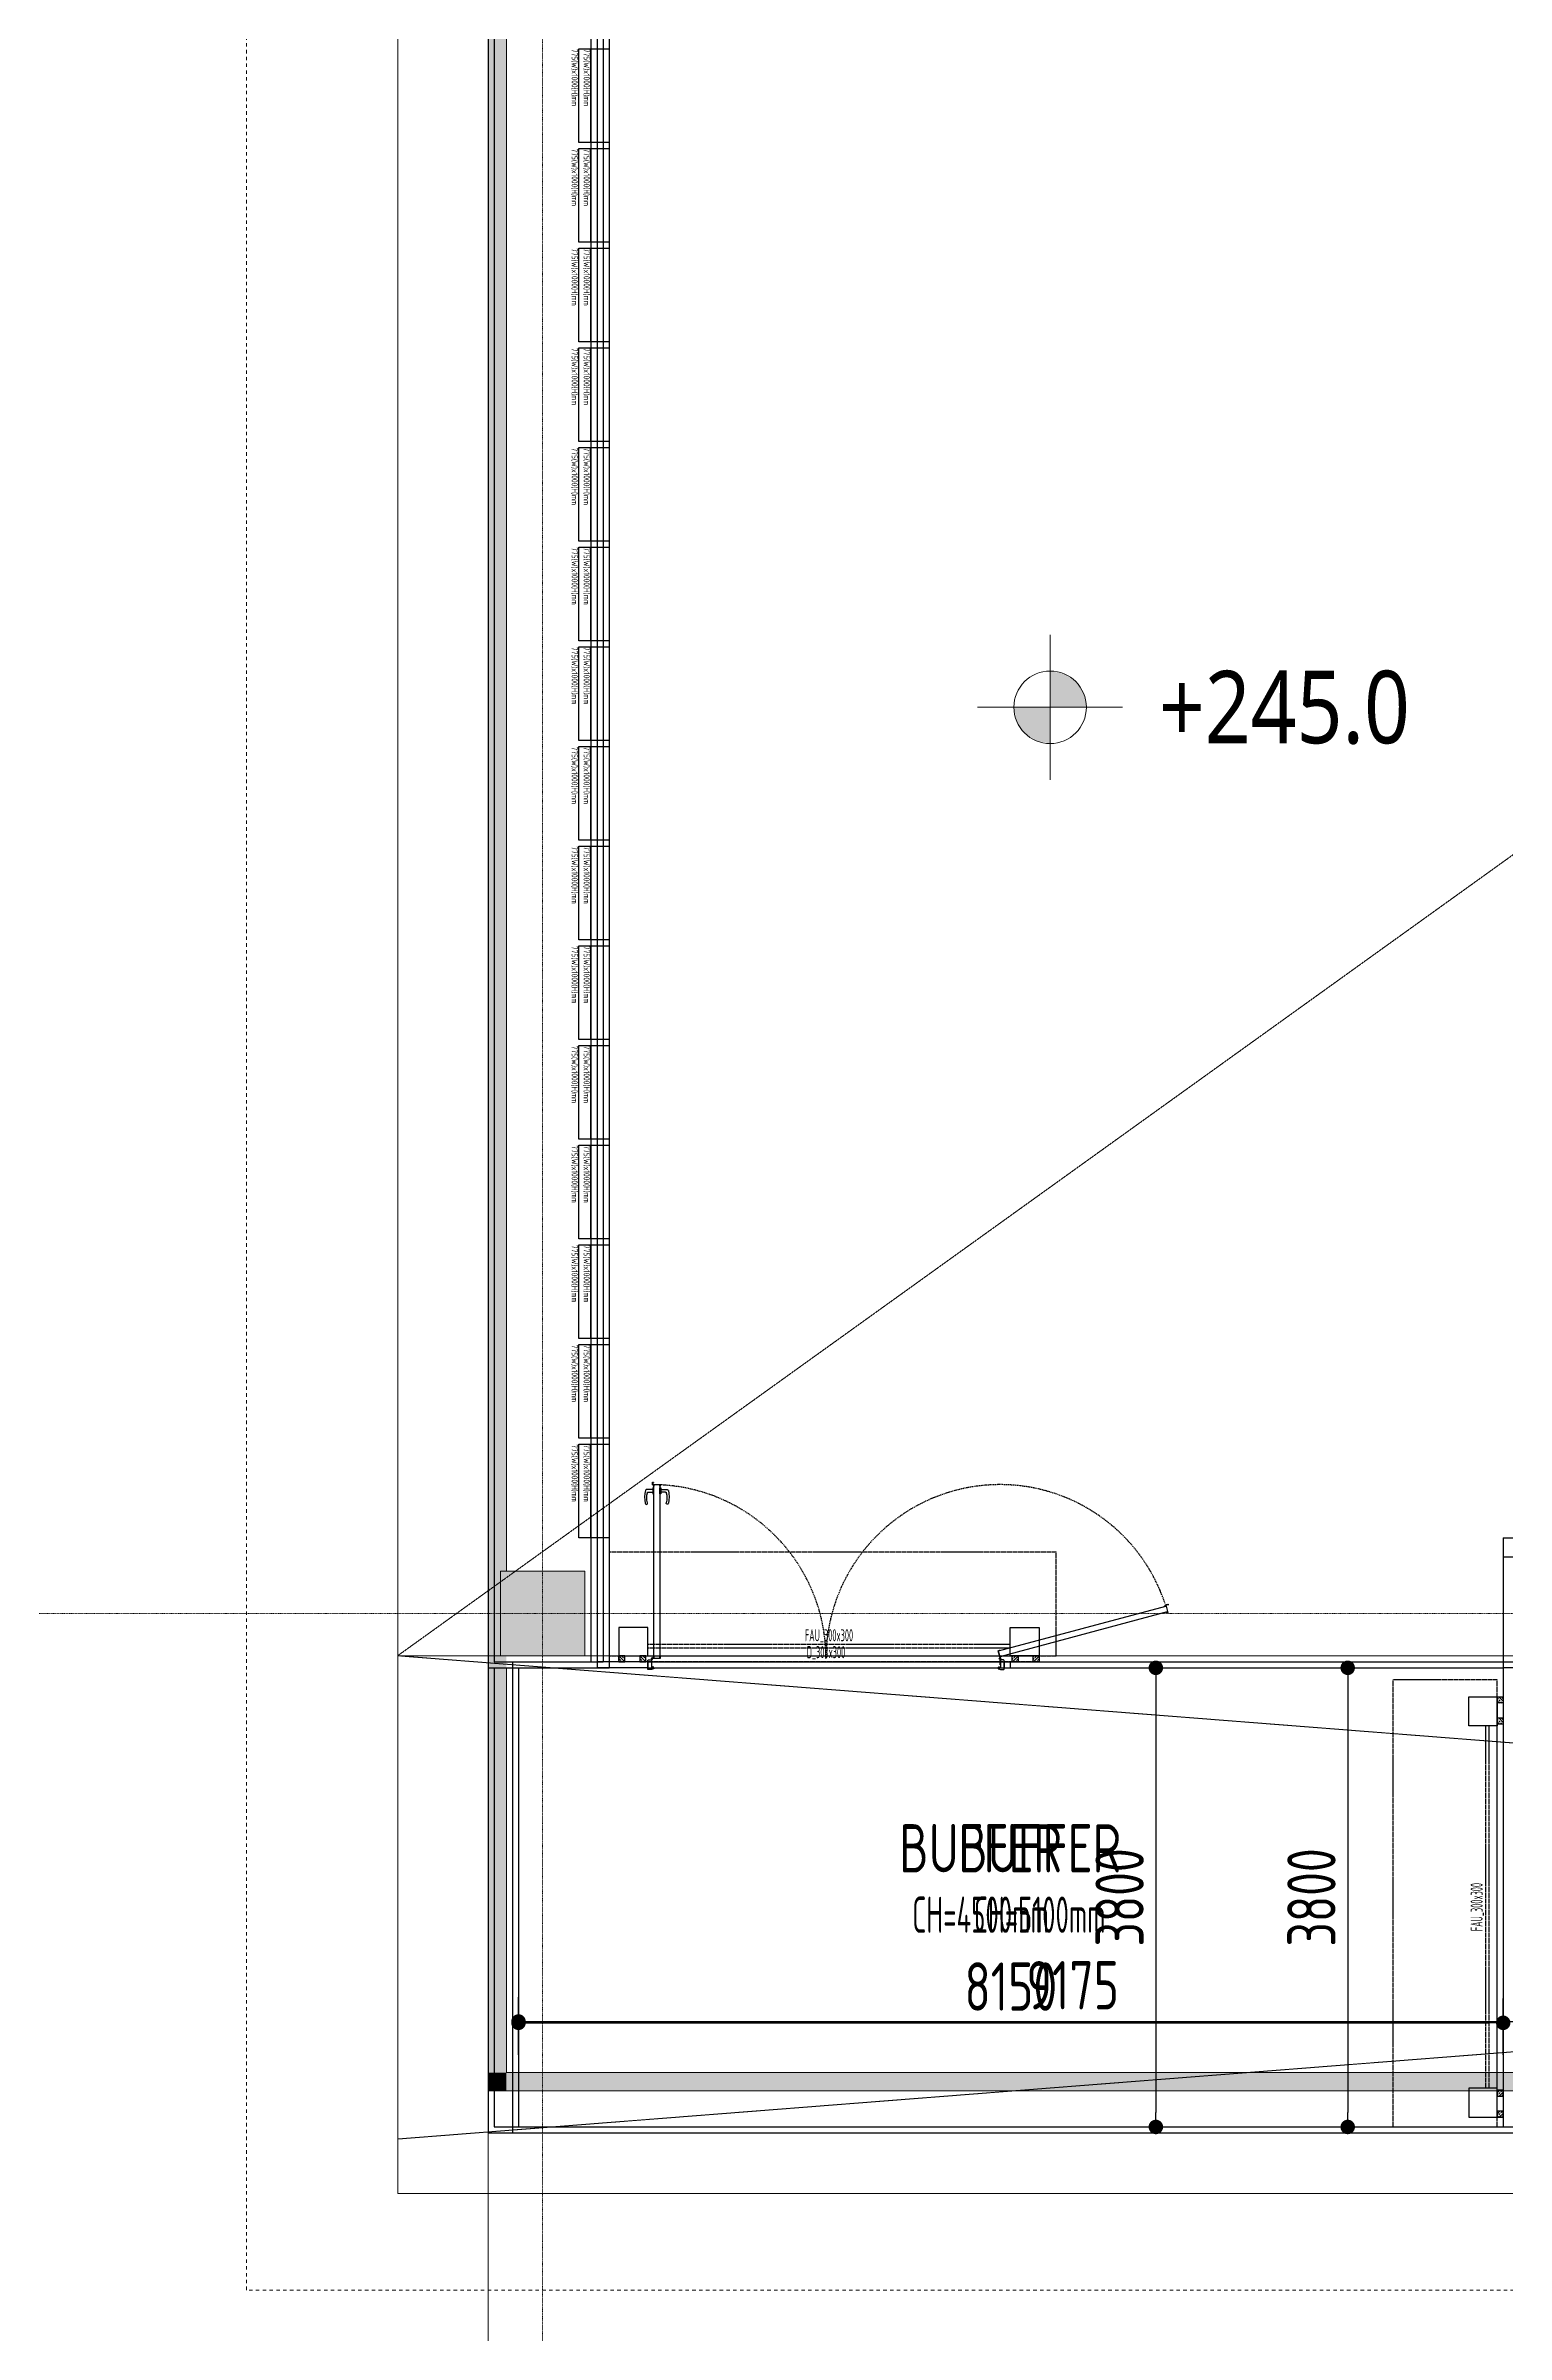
# Model space of a CAD drawing. Extents: x -76427 to 292734, y -42117 to 131250.
# Drawn here: x 189087 to 201175, y 54034 to 72975 of the extents above; entities that cross this region are included whole.
import ezdxf
from ezdxf.enums import TextEntityAlignment as Align

# ---------------------------------------------------------------- set-up
doc = ezdxf.new("R2010")
doc.units = 0
doc.header["$LTSCALE"] = 10
for name, pattern in [('H12PL1$0$HIDDEN', [0.4, 0.3, -0.1]), ('H12PL1$0$JJP_三點線', [0.9, 0.3, -0.15, 0, -0.15, 0, -0.15, 0, -0.15]), ('XFDP10$0$HIDDEN', [0.3, 0.2, -0.1]), ('XFDP10$0$HIDDEN2', [0.1875, 0.125, -0.0625]), ('XFM7P10ICA$0$H12PL1$0$HIDDEN', [0.4, 0.3, -0.1]), ('XFM7P10ICA$0$H12PL1$0$JJP_三點線', [0.9, 0.3, -0.15, 0, -0.15, 0, -0.15, 0, -0.15]), ('XFM7P10ICA$0$H12PL1$0$TAI_虛線', [5.644, 2.822, -2.822]), ('XFM7P10ICA$0$XFDP15$0$HIDDEN2', [0.1875, 0.125, -0.0625])]:
    doc.linetypes.add(name, pattern=pattern)
for name, color, linetype in [('H12PL1$0$A-OBJE-2D', 252, 'Continuous'), ('H12PL1$0$S-COL', 252, 'Continuous'), ('H12PL1$0$S-GRID', 252, 'Continuous'), ('XFDP10$0$A-CR-TT2', 1, 'Continuous'), ('XFDP10$0$A-CR-TXT', 2, 'Continuous'), ('XFDP10$0$A-Door (50K)', 2, 'Continuous'), ('XFDP10$0$A-S-C1-800x1000-v (50K)', 212, 'Continuous'), ('XFDP10$0$A-W-P1S (50K)', 2, 'Continuous'), ('XFDP10$0$A-W-P2D (50K)', 2, 'Continuous'), ('XFDP10$0$A-W-P4S (50K)', 2, 'Continuous'), ('XFM7P10ICA$0$H12PL1$0$A-STRS', 252, 'Continuous'), ('XFM7P10ICA$0$H12PL1$0$A-TEXT-修改說明', 252, 'Continuous'), ('XFM7P10ICA$0$H12PL1$0$A-WALL-IN', 252, 'Continuous'), ('XFM7P10ICA$0$H12PL1$0$Hattch', 252, 'Continuous'), ('XFM7P10ICA$0$H12PL1$0$S-COL', 252, 'Continuous'), ('XFM7P10ICA$0$H12PL1$0$S-GRID', 252, 'Continuous'), ('XFM7P10ICA$0$H12PL1$0$S-SLAB-SHOW', 252, 'Continuous'), ('XFM7P10ICA$0$XFDP15$0$A-CR-TT2', 1, 'Continuous'), ('XFM7P10ICA$0$XFDP15$0$A-CR-TXT', 2, 'Continuous'), ('XFM7P10ICA$0$XFDP15$0$A-Door (50K)', 2, 'Continuous'), ('XFM7P10ICA$0$XFDP15$0$A-Door-Col', 9, 'Continuous'), ('XFM7P10ICA$0$XFDP15$0$A-S-C1-800x1000-v (50K)', 212, 'Continuous'), ('XFM7P10ICA$0$XFDP15$0$A-W-P1S (50K)', 2, 'Continuous'), ('XFM7P10ICA$0$XFDP15$0$A-W-P2D (50K)', 2, 'Continuous'), ('XFM7P10ICA$0$XFDP15$0$A-W-P4S (50K)', 2, 'Continuous')]:
    doc.layers.add(name, color=color, linetype=linetype)
doc.styles.add('XFDP10$0$AA-TXT', font='isocp.shx', dxfattribs={"width": 0.8, "bigfont": 'china.shx'})
doc.styles.add('XFDP10$0$dim-txt', font='isocp.shx', dxfattribs={"width": 0.8, "bigfont": 'china.shx'})
doc.styles.add('XFM7P10ICA$0$H12PL1$0$Standard', font='isocp.shx', dxfattribs={"bigfont": 'chineset.shx'})
doc.styles.add('XFM7P10ICA$0$XFDP15$0$AA-TXT', font='isocp.shx', dxfattribs={"width": 0.8, "bigfont": 'china.shx'})
doc.styles.add('XFM7P10ICA$0$XFDP15$0$dim-txt', font='isocp.shx', dxfattribs={"width": 0.8, "bigfont": 'china.shx'})
doc.dimstyles.new('XFDP10$0$500-dim', dxfattribs={"dimscale": 20000, "dimtxt": 0.2, "dimasz": 0.06, "dimexe": 0.1, "dimexo": 0.1, "dimgap": 0.05, "dimtad": 1, "dimdec": 0, "dimtxsty": 'XFDP10$0$dim-txt', "dimblk": 'XFDP10$0$_Dot', "dimcen": 2, "dimclrd": 256, "dimclre": 256, "dimclrt": 3, "dimadec": 0, "dimazin": 0, "dimtfac": 1, "dimtdec": 0, "dimtix": 1, "dimtmove": 2, "dimatfit": 3, "dimfxl": 1, "dimtvp": 1, "dimarcsym": 0})
doc.dimstyles.new('XFM7P10ICA$0$XFDP15$0$500-dim', dxfattribs={"dimscale": 20000, "dimtxt": 0.2, "dimasz": 0.06, "dimexe": 0.1, "dimexo": 0.1, "dimgap": 0.05, "dimtad": 1, "dimdec": 0, "dimtxsty": 'XFM7P10ICA$0$XFDP15$0$dim-txt', "dimblk": 'XFM7P10ICA$0$XFDP15$0$_Dot', "dimcen": 2, "dimclrd": 256, "dimclre": 256, "dimclrt": 3, "dimadec": 0, "dimazin": 0, "dimtfac": 1, "dimtdec": 0, "dimtix": 1, "dimtmove": 2, "dimatfit": 3, "dimfxl": 1, "dimtvp": 1, "dimarcsym": 0})

# ---------------------------------------------------------------- blocks, each defined once
blk = doc.blocks.new('XFM7P10ICA$0$XFDP15$0$High-speed Turbo_300x000')
at = {"layer": 'XFM7P10ICA$0$XFDP15$0$A-Door-Col'}
h = blk.add_hatch(dxfattribs=at)
h.set_pattern_fill('ANSI33', color=256, scale=0.5, style=0)
h.set_pattern_definition([(45, (-7.8503, 41.1287), (-2.24506, 2.24506), []), (45, (-5.6053, 41.1287), (-2.24506, 2.24506), [1.5875, -0.79375])])
h.paths.add_polyline_path([(-24, 5), (-19, 5), (-19, 0), (-24, 0)])
h = blk.add_hatch(dxfattribs=at)
h.set_pattern_fill('ANSI33', color=256, scale=0.5, style=0)
h.set_pattern_definition([(45, (9.6497, 41.1277), (-2.24506, 2.24506), []), (45, (11.8947, 41.1277), (-2.24506, 2.24506), [1.5875, -0.79375])])
h.paths.add_polyline_path([(-6.5, 5), (-1.5, 5), (-1.5, 0), (-6.5, 0)])
h = blk.add_hatch(dxfattribs=at)
h.set_pattern_fill('ANSI33', color=256, scale=0.5, style=0)
h.set_pattern_definition([(135, (290.3503, 41.1277), (2.24506, 2.24506), []), (135, (288.1053, 41.1277), (2.24506, 2.24506), [1.5875, -0.79375])])
h.paths.add_polyline_path([(306.5, 5), (301.5, 5), (301.5, 0), (306.5, 0)])
h = blk.add_hatch(dxfattribs=at)
h.set_pattern_fill('ANSI33', color=256, scale=0.5, style=0)
h.set_pattern_definition([(135, (307.8503, 41.1287), (2.24506, 2.24506), []), (135, (305.6053, 41.1287), (2.24506, 2.24506), [1.5875, -0.79375])])
h.paths.add_polyline_path([(324, 5), (319, 5), (319, 0), (324, 0)])
at = {"color": 1, "linetype": 'XFM7P10ICA$0$XFDP15$0$HIDDEN2', "ltscale": 0.5}
for p, q in [((-38, 0), (-38, -86)), ((332, 0), (-38, 0)), ((332, -86), (332, 0)), ((332, -86), (-38, -86))]:
    blk.add_line(p, q, dxfattribs=at)
at = {"linetype": 'XFM7P10ICA$0$XFDP15$0$HIDDEN2', "ltscale": 0.5}
for p, q in [((300, -6.5), (0, -6.5)), ((300, -9.5), (0, -9.5))]:
    blk.add_line(p, q, dxfattribs=at)
at = {"linetype": 'Continuous'}
for points in [[(0, 0), (0, -23.5), (-24, -23.5), (-24, 0)], [(300, 0), (300, -23.5), (324, -23.5), (324, 0)]]:
    blk.add_lwpolyline(points, close=True, dxfattribs=at)
at = {"layer": 'XFM7P10ICA$0$XFDP15$0$A-Door-Col', "linetype": 'XFM7P10ICA$0$XFDP15$0$HIDDEN2', "ltscale": 0.5}
blk.add_lwpolyline([(-24, 5), (324, 5), (324, 0), (-24, 0)], close=True, dxfattribs=at)
at = {"layer": 'XFM7P10ICA$0$XFDP15$0$A-Door-Col'}
for points in [[(-24, 5), (-19, 5), (-19, 0), (-24, 0)], [(-6.5, 5), (-1.5, 5), (-1.5, 0), (-6.5, 0)], [(306.5, 5), (301.5, 5), (301.5, 0), (306.5, 0)], [(324, 5), (319, 5), (319, 0), (324, 0)]]:
    blk.add_lwpolyline(points, close=True, dxfattribs=at)
at = {"color": 9, "style": 'XFM7P10ICA$0$XFDP15$0$AA-TXT', "width": 0.45}
blk.add_attdef('300X000', text='', height=10, dxfattribs=at).set_placement((150, -16.5), align=Align.MIDDLE)
blk = doc.blocks.new('*U360')
blk.add_lwpolyline([(0, 0), (0, 0.2583), (0.05, 0.2583), (0.05, 0)], close=True)
at = {"color": 1, "style": 'XFM7P10ICA$0$XFDP15$0$AA-TXT', "width": 0.8}
blk.add_attdef('高度', text='', height=0.1, rotation=90, dxfattribs=at).set_placement((0.1157, 0.07), align=Align.MIDDLE_LEFT)
blk = doc.blocks.new('XFM7P10ICA$0$XFDP15$0$_Dot')
at = {"color": 0, "linetype": 'ByBlock', "lineweight": -2}
blk.add_line((-0.5, 0), (-1, 0), dxfattribs=at)
at = {"color": 0, "linetype": 'ByBlock', "const_width": 0.5}
blk.add_lwpolyline([(-0.25, 0, 1), (0.25, 0, 1)], format="xyb", close=True, dxfattribs=at)
blk = doc.blocks.new('*D368')
at = {"lineweight": -2, "transparency": 16777216}
for p, q in [((199530, 59550), (200063, 59550)), ((199863, 59430), (199863, 55870)), ((199530, 55750), (200063, 55750))]:
    blk.add_line(p, q, dxfattribs=at)
at = {"layer": 'DEFPOINTS', "color": 0, "transparency": 16777216}
for p in [(199330, 59550, 0), (199330, 55750, 0), (199863, 55750)]:
    blk.add_point(p, dxfattribs=at)
at = {"lineweight": -2, "transparency": 16777216, "xscale": 120, "yscale": 120, "zscale": 120}
for p, rotation in [((199863, 59550), 90), ((199863, 55750), 270)]:
    blk.add_blockref('XFM7P10ICA$0$XFDP15$0$_Dot', p, dxfattribs=dict(at, rotation=rotation))
at = {"color": 3, "transparency": 16777216, "insert": (199563, 57650), "char_height": 400, "attachment_point": 5, "rotation": 90, "style": 'XFM7P10ICA$0$XFDP15$0$dim-txt'}
blk.add_mtext('3800', dxfattribs=at)
blk = doc.blocks.new('*D369')
at = {"lineweight": -2, "transparency": 16777216}
for p, q in [((193000, 56346), (193000, 56812)), ((201150, 56346), (201150, 56812)), ((193120, 56612), (201030, 56612))]:
    blk.add_line(p, q, dxfattribs=at)
at = {"layer": 'DEFPOINTS', "color": 0, "transparency": 16777216}
for p in [(201150, 56612), (193000, 56146, 0), (201150, 56146, 0)]:
    blk.add_point(p, dxfattribs=at)
at = {"lineweight": -2, "transparency": 16777216, "xscale": 120, "yscale": 120, "zscale": 120, "rotation": 180}
blk.add_blockref('XFM7P10ICA$0$XFDP15$0$_Dot', (193000, 56612), dxfattribs=at)
at = {"lineweight": -2, "transparency": 16777216, "xscale": 120, "yscale": 120, "zscale": 120}
blk.add_blockref('XFM7P10ICA$0$XFDP15$0$_Dot', (201150, 56612), dxfattribs=at)
at = {"color": 3, "transparency": 16777216, "insert": (197075, 56912), "char_height": 400, "attachment_point": 5, "style": 'XFM7P10ICA$0$XFDP15$0$dim-txt'}
blk.add_mtext('8150', dxfattribs=at)
blk = doc.blocks.new('*U493')
blk.add_lwpolyline([(0, 0), (0, 0.2583), (0.05, 0.2583), (0.05, 0)], close=True)
at = {"color": 1, "style": 'XFDP10$0$AA-TXT', "width": 0.8}
blk.add_attdef('高度', text='', height=0.1, rotation=90, dxfattribs=at).set_placement((0.1157, 0.07), align=Align.MIDDLE_LEFT)
blk = doc.blocks.new('XFDP10$0$_Dot')
at = {"color": 0, "linetype": 'ByBlock', "lineweight": -2}
blk.add_line((-0.5, 0), (-1, 0), dxfattribs=at)
at = {"color": 0, "linetype": 'ByBlock', "const_width": 0.5}
blk.add_lwpolyline([(-0.25, 0, 1), (0.25, 0, 1)], format="xyb", close=True, dxfattribs=at)
blk = doc.blocks.new('*D494')
at = {"layer": 'DEFPOINTS', "lineweight": -2, "transparency": 16777216}
for p, q in [((197942, 59550), (198475, 59550)), ((198275, 59430), (198275, 55870)), ((197942, 55750), (198475, 55750))]:
    blk.add_line(p, q, dxfattribs=at)
at = {"layer": 'DEFPOINTS', "color": 0, "transparency": 16777216}
for p in [(197742, 59550, 0), (197742, 55750, 0), (198275, 55750)]:
    blk.add_point(p, dxfattribs=at)
at = {"layer": 'DEFPOINTS', "lineweight": -2, "transparency": 16777216, "xscale": 120, "yscale": 120, "zscale": 120}
for p, rotation in [((198275, 59550), 90), ((198275, 55750), 270)]:
    blk.add_blockref('XFDP10$0$_Dot', p, dxfattribs=dict(at, rotation=rotation))
at = {"layer": 'DEFPOINTS', "color": 3, "transparency": 16777216, "insert": (197975, 57650), "char_height": 400, "attachment_point": 5, "rotation": 90, "style": 'XFDP10$0$dim-txt'}
blk.add_mtext('3800', dxfattribs=at)
blk = doc.blocks.new('*D495')
at = {"layer": 'DEFPOINTS', "lineweight": -2, "transparency": 16777216}
for p, q in [((193000, 56357), (193000, 56823)), ((202175, 56357), (202175, 56823)), ((193120, 56623), (202055, 56623))]:
    blk.add_line(p, q, dxfattribs=at)
at = {"layer": 'DEFPOINTS', "color": 0, "transparency": 16777216}
for p in [(202175, 56623), (193000, 56157, 0), (202175, 56157, 0)]:
    blk.add_point(p, dxfattribs=at)
at = {"layer": 'DEFPOINTS', "lineweight": -2, "transparency": 16777216, "xscale": 120, "yscale": 120, "zscale": 120, "rotation": 180}
blk.add_blockref('XFDP10$0$_Dot', (193000, 56623), dxfattribs=at)
at = {"layer": 'DEFPOINTS', "lineweight": -2, "transparency": 16777216, "xscale": 120, "yscale": 120, "zscale": 120}
blk.add_blockref('XFDP10$0$_Dot', (202175, 56623), dxfattribs=at)
at = {"layer": 'DEFPOINTS', "color": 3, "transparency": 16777216, "insert": (197587, 56923), "char_height": 400, "attachment_point": 5, "style": 'XFDP10$0$dim-txt'}
blk.add_mtext('9175', dxfattribs=at)
blk = doc.blocks.new('XFDP10$0$Door-D300_90+180')
for p, q in [((10, 146.5), (10.8, 146.5)), ((10, 141.6), (10, 146.5)), ((10.8, 141.6), (10, 141.6)), ((10.8, 146.5), (10.8, 141.6)), ((10.8, 145.2), (14.8, 145.2)), ((14.8, 143), (10.8, 143)), ((14.8, 145.2), (16.2, 145.1))]:
    blk.add_line(p, q)
for points in [[(4.2, 145.2), (0.2, 145.2), (-1.2, 145.1, 0.327495), (-2, 144.4, 0.089847), (-2.2, 133.7, 1.144881), (-0.3, 134.1, -0.137079), (-0.3, 142.4, -0.349357), (0.2, 143), (4.2, 143)], [(4.1, 149.1), (4.1, 150.9), (4.1, 149.1), (10.7, 149.1), (10.7, 149), (10.3, 149), (10.3, 147.9, -0.414214), (10.2, 147.8), (10, 147.8), (10, 147.9), (10.1, 147.9), (10.1, 148.9), (10, 148.9), (10, 5.5), (10.1, 5.5), (10.1, 6.5), (10, 6.5), (10, 6.6), (10.2, 6.6, -0.414214), (10.3, 6.5), (10.3, 5.4, -0.414214), (10.2, 5.3), (4.8, 5.3, -0.414214), (4.7, 5.4), (4.7, 6.5, -0.414214), (4.8, 6.6), (5, 6.6), (5, 6.5), (4.9, 6.5), (4.9, 5.5), (5, 5.5), (5, 148.9), (4.9, 148.9), (4.9, 147.9), (5, 147.9), (5, 147.8), (4.8, 147.8, -0.414214), (4.7, 147.9), (4.7, 148.9), (3.9, 148.9, -0.414214), (3.9, 148.9), (3.9, 151.1, -0.414214), (3.9, 151.2), (4.7, 151.2), (4.7, 150.9), (4.1, 150.9)], [(428.7, 49.5), (430.4, 50), (428.7, 49.5), (430.4, 43.1), (430.2, 43.1), (430.1, 43.5), (429.1, 43.2, -0.414214), (429, 43.3), (428.9, 43.4), (429, 43.5), (429.1, 43.4), (430, 43.6), (430, 43.8), (291.5, 6.7), (291.6, 6.5), (292.5, 6.8), (292.5, 6.9), (292.6, 6.9), (292.6, 6.8, -0.414214), (292.6, 6.7), (291.5, 6.4, -0.414214), (291.3, 6.5), (290, 11.6, -0.414214), (290.1, 11.7), (291.1, 12, -0.414214), (291.3, 11.9), (291.3, 11.8), (291.2, 11.8), (291.2, 11.9), (290.2, 11.6), (290.2, 11.5), (428.7, 48.6), (428.6, 48.7), (427.7, 48.5), (427.7, 48.4), (427.6, 48.3), (427.6, 48.5, -0.414214), (427.7, 48.6), (428.6, 48.9), (428.4, 49.6, -0.414214), (428.4, 49.7), (430.6, 50.3, -0.414214), (430.6, 50.2), (430.8, 49.5), (430.6, 49.4), (430.4, 50)], [(4.7, -2.1, 0.306748), (4.5, -1.7), (4.1, -1.7, 0.306748), (3.9, -2.1), (4, -2.1, -0.414214), (4.1, -2.2), (4.1, -2.2), (4, -2.2), (4, -2.9), (4.6, -2.9), (4.6, -2.2), (4.5, -2.2), (4.5, -2.2, -0.414214), (4.6, -2.1), (4.7, -2.1), (4.8, -2.1, -0.414214), (5, -2.3), (5, -2.9, -0.320245), (4.7, -3.4), (3, -4), (0.6, -4, -0.414214), (0, -3.4), (0, 3.4, -0.414214), (0.6, 4), (3, 4), (3, 0), (3, -1.4, 0.414214), (3.7, -2.1), (3.9, -2.1)], [(290.3, -2.1, -0.306748), (290.5, -1.7), (290.9, -1.7, -0.306748), (291.1, -2.1), (291, -2.1, 0.414214), (290.9, -2.2), (290.9, -2.2), (291, -2.2), (291, -2.9), (290.4, -2.9), (290.4, -2.2), (290.5, -2.2), (290.5, -2.2, 0.414214), (290.4, -2.1), (290.3, -2.1), (290.2, -2.1, 0.414214), (290, -2.3), (290, -2.9, 0.320245), (290.3, -3.4), (292, -4), (294.4, -4, 0.414214), (295, -3.4), (295, 3.4, 0.414214), (294.4, 4), (292, 4), (292, 0), (292, -1.4, -0.414214), (291.3, -2.1), (291.1, -2.1)]]:
    blk.add_lwpolyline(points, format="xyb")
blk.add_lwpolyline([(5, 141.6), (5, 146.5), (4.2, 146.5), (4.2, 141.6)], close=True)
at = {"ltscale": 500}
for points in [[(3.3, 0.1), (3.3, 4.6), (3, 4.6), (3, 0.1)], [(8.5, 5.3), (4, 5.3), (4, 5.5), (8.5, 5.5)], [(290.4, 10), (291.6, 5.7), (291.8, 5.7), (290.6, 10.1)], [(291.7, 0.1), (291.7, 4.6), (292, 4.6), (292, 0.1)]]:
    blk.add_lwpolyline(points, close=True, dxfattribs=at)
at = {"linetype": 'XFDP10$0$HIDDEN', "ltscale": 0.5}
for centre, start, end in [((3.5, 5.1), 0, 86.9301), ((291.5, 5.1), 18.4329, 180)]:
    blk.add_arc(centre, 144, start, end, dxfattribs=at)
at = {"extrusion": (0, 0, -1)}
for centre, major_axis, start_param, end_param in [((14.7, 142.4), (-0.417, 0.417), 0.901482, 2.245889), ((16.2, 133.8), (0.707, 0.707), 0.872811, 4.284184), ((0.4, 138.3), (10.9, 10.9), 0.51383, 1.058752), ((16.1, 144.2), (-0.624, 0.624), 0.866962, 2.13291), ((-12.5, 138.4), (21.3, 21.3), 0.585307, 0.943734)]:
    blk.add_ellipse(centre, major_axis=major_axis, ratio=1, start_param=start_param, end_param=end_param, dxfattribs=at)
at = {"ltscale": 500, "extrusion": (0, 0, -1)}
blk.add_ellipse((3.5, 5.1), major_axis=(0.495, 0.495), ratio=1, start_param=3.926991, end_param=10.210176, dxfattribs=at)
at = {"ltscale": 500}
blk.add_ellipse((291.5, 5.1), major_axis=(-0.495, 0.495), ratio=1, start_param=3.926991, end_param=10.210176, dxfattribs=at)
at = {"color": 9, "style": 'XFDP10$0$AA-TXT', "width": 0.45}
blk.add_attdef('100x240', text='', height=10, dxfattribs=at).set_placement((147.5, 10), align=Align.MIDDLE)
blk = doc.blocks.new('XFM7P10ICA$0$XFDP15')
at = {"layer": 'XFM7P10ICA$0$XFDP15$0$A-W-P1S (50K)'}
for p, q in [((193700, 83975), (193700, 59600, 0)), ((193750, 84025), (193750, 59550)), ((201150, 60625, 0), (208751.3, 60625, 0)), ((201150, 60625, 0), (201150, 59600, 0)), ((192950, 59600, 0), (192950, 55700, 0)), ((192950, 59600, 0), (193700, 59600, 0)), ((193000, 59550), (193000, 55750, 0)), ((193000, 59550), (193750, 59550, 0)), ((194070, 59600, 0), (194070, 59550, 0)), ((197070, 59600, 0), (197070, 59550, 0)), ((201150, 59600), (208751.3, 59600, 0)), ((192950, 55700, 0), (201200, 55700, 0)), ((193000, 55750, 0), (201150, 55750, 0))]:
    blk.add_line(p, q, dxfattribs=at)
at = {"layer": 'XFM7P10ICA$0$XFDP15$0$A-W-P2D (50K)'}
for p, q in [((194070, 59600, 0), (193750, 59600, 0)), ((194070, 59550, 0), (193750, 59550, 0)), ((197070, 59600, 0), (201200, 59600, 0)), ((197070, 59550, 0), (201150, 59550, 0))]:
    blk.add_line(p, q, dxfattribs=at)
at = {"layer": 'XFM7P10ICA$0$XFDP15$0$A-W-P2D (50K)', "linetype": 'XFM7P10ICA$0$XFDP15$0$HIDDEN2'}
for p, q in [((194070, 59600, 0), (197070, 59600, 0)), ((194070, 59550, 0), (197070, 59550, 0))]:
    blk.add_line(p, q, dxfattribs=at)
at = {"layer": 'XFM7P10ICA$0$XFDP15$0$A-W-P4S (50K)'}
blk.add_line((201150, 59550, 0), (201150, 55750, 0), dxfattribs=at)
at = {"layer": 'XFM7P10ICA$0$XFDP15$0$A-Door (50K)'}
ref = blk.add_blockref('XFM7P10ICA$0$XFDP15$0$High-speed Turbo_300x000', (197070, 59650, 0), dxfattribs=dict(at, xscale=10, yscale=10, zscale=10, rotation=180))
ref.add_attrib('300X000', 'FAU_300x300', dxfattribs={"layer": '0', "color": 9, "height": 100, "rotation": 180, "style": 'XFM7P10ICA$0$XFDP15$0$AA-TXT', "text_generation_flag": 6, "width": 0.45}).set_placement((195570, 59815, 0), align=Align.MIDDLE)
ref = blk.add_blockref('XFM7P10ICA$0$XFDP15$0$High-speed Turbo_300x000', (201100, 59070, 0), dxfattribs=dict(at, xscale=10, yscale=10, zscale=10, rotation=270))
ref.add_attrib('300X000', 'FAU_300x300', dxfattribs={"layer": '0', "color": 9, "height": 100, "rotation": 270, "style": 'XFM7P10ICA$0$XFDP15$0$AA-TXT', "text_generation_flag": 6, "width": 0.45}).set_placement((200935, 57570, 0), align=Align.MIDDLE)
at = {"layer": 'XFM7P10ICA$0$XFDP15$0$A-S-C1-800x1000-v (50K)'}
ref = blk.add_blockref('*U360', (193750, 72950), dxfattribs=dict(at, xscale=3000, yscale=3000, zscale=3000, rotation=180))
ref.add_attrib('高度', '775(W)x1000(H)mm', dxfattribs={"layer": '0', "color": 1, "height": 50, "rotation": 270, "style": 'XFM7P10ICA$0$XFDP15$0$AA-TXT', "width": 0.8}).set_placement((193564.8, 72950), align=Align.MIDDLE_LEFT)
ref = blk.add_blockref('*U360', (193750, 72125), dxfattribs=dict(at, xscale=3000, yscale=3000, zscale=3000, rotation=180))
ref.add_attrib('高度', '775(W)x1000(H)mm', dxfattribs={"layer": '0', "color": 1, "height": 50, "rotation": 270, "style": 'XFM7P10ICA$0$XFDP15$0$AA-TXT', "width": 0.8}).set_placement((193564.8, 72125), align=Align.MIDDLE_LEFT)
ref = blk.add_blockref('*U360', (193750, 71300), dxfattribs=dict(at, xscale=3000, yscale=3000, zscale=3000, rotation=180))
ref.add_attrib('高度', '775(W)x1000(H)mm', dxfattribs={"layer": '0', "color": 1, "height": 50, "rotation": 270, "style": 'XFM7P10ICA$0$XFDP15$0$AA-TXT', "width": 0.8}).set_placement((193564.8, 71300), align=Align.MIDDLE_LEFT)
ref = blk.add_blockref('*U360', (193750, 70475), dxfattribs=dict(at, xscale=3000, yscale=3000, zscale=3000, rotation=180))
ref.add_attrib('高度', '775(W)x1000(H)mm', dxfattribs={"layer": '0', "color": 1, "height": 50, "rotation": 270, "style": 'XFM7P10ICA$0$XFDP15$0$AA-TXT', "width": 0.8}).set_placement((193564.8, 70475), align=Align.MIDDLE_LEFT)
ref = blk.add_blockref('*U360', (193750, 69650), dxfattribs=dict(at, xscale=3000, yscale=3000, zscale=3000, rotation=180))
ref.add_attrib('高度', '775(W)x1000(H)mm', dxfattribs={"layer": '0', "color": 1, "height": 50, "rotation": 270, "style": 'XFM7P10ICA$0$XFDP15$0$AA-TXT', "width": 0.8}).set_placement((193564.8, 69650), align=Align.MIDDLE_LEFT)
ref = blk.add_blockref('*U360', (193750, 68825), dxfattribs=dict(at, xscale=3000, yscale=3000, zscale=3000, rotation=180))
ref.add_attrib('高度', '775(W)x1000(H)mm', dxfattribs={"layer": '0', "color": 1, "height": 50, "rotation": 270, "style": 'XFM7P10ICA$0$XFDP15$0$AA-TXT', "width": 0.8}).set_placement((193564.8, 68825), align=Align.MIDDLE_LEFT)
ref = blk.add_blockref('*U360', (193750, 68000), dxfattribs=dict(at, xscale=3000, yscale=3000, zscale=3000, rotation=180))
ref.add_attrib('高度', '775(W)x1000(H)mm', dxfattribs={"layer": '0', "color": 1, "height": 50, "rotation": 270, "style": 'XFM7P10ICA$0$XFDP15$0$AA-TXT', "width": 0.8}).set_placement((193564.8, 68000), align=Align.MIDDLE_LEFT)
ref = blk.add_blockref('*U360', (193750, 67175), dxfattribs=dict(at, xscale=3000, yscale=3000, zscale=3000, rotation=180))
ref.add_attrib('高度', '775(W)x1000(H)mm', dxfattribs={"layer": '0', "color": 1, "height": 50, "rotation": 270, "style": 'XFM7P10ICA$0$XFDP15$0$AA-TXT', "width": 0.8}).set_placement((193564.8, 67175), align=Align.MIDDLE_LEFT)
ref = blk.add_blockref('*U360', (193750, 66350), dxfattribs=dict(at, xscale=3000, yscale=3000, zscale=3000, rotation=180))
ref.add_attrib('高度', '775(W)x1000(H)mm', dxfattribs={"layer": '0', "color": 1, "height": 50, "rotation": 270, "style": 'XFM7P10ICA$0$XFDP15$0$AA-TXT', "width": 0.8}).set_placement((193564.8, 66350), align=Align.MIDDLE_LEFT)
ref = blk.add_blockref('*U360', (193750, 65525), dxfattribs=dict(at, xscale=3000, yscale=3000, zscale=3000, rotation=180))
ref.add_attrib('高度', '775(W)x1000(H)mm', dxfattribs={"layer": '0', "color": 1, "height": 50, "rotation": 270, "style": 'XFM7P10ICA$0$XFDP15$0$AA-TXT', "width": 0.8}).set_placement((193564.8, 65525), align=Align.MIDDLE_LEFT)
ref = blk.add_blockref('*U360', (193750, 64700), dxfattribs=dict(at, xscale=3000, yscale=3000, zscale=3000, rotation=180))
ref.add_attrib('高度', '775(W)x1000(H)mm', dxfattribs={"layer": '0', "color": 1, "height": 50, "rotation": 270, "style": 'XFM7P10ICA$0$XFDP15$0$AA-TXT', "width": 0.8}).set_placement((193564.8, 64700), align=Align.MIDDLE_LEFT)
ref = blk.add_blockref('*U360', (193750, 63875), dxfattribs=dict(at, xscale=3000, yscale=3000, zscale=3000, rotation=180))
ref.add_attrib('高度', '775(W)x1000(H)mm', dxfattribs={"layer": '0', "color": 1, "height": 50, "rotation": 270, "style": 'XFM7P10ICA$0$XFDP15$0$AA-TXT', "width": 0.8}).set_placement((193564.8, 63875), align=Align.MIDDLE_LEFT)
ref = blk.add_blockref('*U360', (193750, 63050), dxfattribs=dict(at, xscale=3000, yscale=3000, zscale=3000, rotation=180))
ref.add_attrib('高度', '775(W)x1000(H)mm', dxfattribs={"layer": '0', "color": 1, "height": 50, "rotation": 270, "style": 'XFM7P10ICA$0$XFDP15$0$AA-TXT', "width": 0.8}).set_placement((193564.8, 63050), align=Align.MIDDLE_LEFT)
ref = blk.add_blockref('*U360', (193750, 62225), dxfattribs=dict(at, xscale=3000, yscale=3000, zscale=3000, rotation=180))
ref.add_attrib('高度', '775(W)x1000(H)mm', dxfattribs={"layer": '0', "color": 1, "height": 50, "rotation": 270, "style": 'XFM7P10ICA$0$XFDP15$0$AA-TXT', "width": 0.8}).set_placement((193564.8, 62225), align=Align.MIDDLE_LEFT)
ref = blk.add_blockref('*U360', (193750, 61400), dxfattribs=dict(at, xscale=3000, yscale=3000, zscale=3000, rotation=180))
ref.add_attrib('高度', '775(W)x1000(H)mm', dxfattribs={"layer": '0', "color": 1, "height": 50, "rotation": 270, "style": 'XFM7P10ICA$0$XFDP15$0$AA-TXT', "width": 0.8}).set_placement((193564.8, 61400), align=Align.MIDDLE_LEFT)
at = {"layer": 'XFM7P10ICA$0$XFDP15$0$A-CR-TT2', "style": 'XFM7P10ICA$0$XFDP15$0$AA-TXT', "width": 0.6}
blk.add_text('CH=4500mm', height=300, dxfattribs=at).set_placement((196824.8, 57507.2), align=Align.MIDDLE)
at = {"layer": 'XFM7P10ICA$0$XFDP15$0$A-CR-TXT', "style": 'XFM7P10ICA$0$XFDP15$0$AA-TXT', "width": 0.8}
blk.add_text('BUFFER', height=400, dxfattribs=at).set_placement((196824.8, 58057.2), align=Align.MIDDLE)
dim = blk.add_linear_dim(base=(199863.2, 55750), p1=(199330.4, 59550, 0), p2=(199330.4, 55750, 0), angle=90, dimstyle='XFM7P10ICA$0$XFDP15$0$500-dim', override={"dimscale": 2000})
dim.commit()
dim.dimension.update_dxf_attribs({"geometry": '*D368', "text_midpoint": (199563.2, 57650)})
dim = blk.add_linear_dim(base=(201150, 56612.2), p1=(193000, 56146.4, 0), p2=(201150, 56146.4, 0), dimstyle='XFM7P10ICA$0$XFDP15$0$500-dim', override={"dimscale": 2000})
dim.commit()
dim.dimension.update_dxf_attribs({"geometry": '*D369', "text_midpoint": (197075, 56912.2)})
blk = doc.blocks.new('XFM7P10ICA$0$H12PL1')
at = {"layer": 'XFM7P10ICA$0$H12PL1$0$Hattch', "linetype": 'Continuous', "lineweight": 0}
for points in [[(192750, 56200), (192900, 56200), (192900, 59650), (192850, 59650), (192850, 60350), (192900, 60350), (192900, 74650), (192850, 74650), (192850, 75350), (192900, 75350), (192900, 85950), (192750, 85950)], [(197400, 67500), (197700, 67500), (197677.16, 67614.81), (197612.13, 67712.13), (197514.81, 67777.16), (197400, 67800)], [(197400, 67500), (197100, 67500), (197122.84, 67385.19), (197187.87, 67287.87), (197285.19, 67222.84), (197400, 67200)], [(192850, 59650), (193550, 59650), (193550, 60350), (192850, 60350)], [(192900, 56200), (192750, 56050), (192900, 56050)], [(192750, 56200), (192750, 56050), (192900, 56200)], [(192900, 56050), (243150, 56050), (243150, 56200), (192900, 56200)]]:
    blk.add_hatch(color=256, dxfattribs=at).paths.add_polyline_path(points)
at = {"layer": 'XFM7P10ICA$0$H12PL1$0$A-STRS', "linetype": 'XFM7P10ICA$0$H12PL1$0$HIDDEN', "lineweight": 0}
blk.add_lwpolyline([(192750, 56050), (192750, 18700)], dxfattribs=at)
at = {"layer": 'XFM7P10ICA$0$H12PL1$0$A-TEXT-修改說明', "linetype": 'XFM7P10ICA$0$H12PL1$0$TAI_虛線', "lineweight": 0}
blk.add_lwpolyline([(199590, 76450), (245150, 76450), (245150, 54400), (190750, 54400), (190750, 92330), (199590, 92330)], close=True, dxfattribs=at)
at = {"layer": 'XFM7P10ICA$0$H12PL1$0$A-TEXT-修改說明', "lineweight": 0}
blk.add_lwpolyline([(192900, 59650), (240400, 59650), (240400, 72550), (238750, 72550), (238750, 89450)], dxfattribs=at)
at = {"layer": 'XFM7P10ICA$0$H12PL1$0$A-WALL-IN', "lineweight": 0, "flags": 128}
for points in [[(192750, 85950), (192750, 56050)], [(192900, 60350), (192900, 74650)], [(192900, 56200), (192900, 59550)], [(243150, 56200), (192900, 56200)], [(192750, 56050), (192900, 56050)], [(192900, 56050), (243150, 56050)]]:
    blk.add_lwpolyline(points, dxfattribs=at)
at = {"layer": 'XFM7P10ICA$0$H12PL1$0$S-COL', "lineweight": 0, "flags": 128}
blk.add_lwpolyline([(192850, 59650), (193550, 59650), (193550, 60350), (192850, 60350)], close=True, dxfattribs=at)
at = {"layer": 'XFM7P10ICA$0$H12PL1$0$S-GRID', "linetype": 'XFM7P10ICA$0$H12PL1$0$JJP_三點線', "lineweight": 0}
for p, q in [((193200, 128250), (193200, -28000)), ((-29000, 60000), (289600, 60000))]:
    blk.add_line(p, q, dxfattribs=at)
at = {"layer": 'XFM7P10ICA$0$H12PL1$0$S-SLAB-SHOW', "lineweight": 0}
for p, q in [((197400, 66900), (197400, 68100)), ((196800, 67500), (198000, 67500))]:
    blk.add_line(p, q, dxfattribs=at)
blk.add_circle((197400, 67500), 300, dxfattribs=at)
blk.add_blockref('XFM7P10ICA$0$XFDP15', (0, 0))
at = {"layer": 'XFM7P10ICA$0$H12PL1$0$S-SLAB-SHOW', "lineweight": 0, "insert": (198300, 67190.12), "char_height": 600, "attachment_point": 7, "style": 'XFM7P10ICA$0$H12PL1$0$Standard'}
blk.add_mtext('\\A1;{\\fMicrosoft JhengHei|b0|i0|c136|p34;\\W0.85;+245.0}', dxfattribs=at)
blk = doc.blocks.new('XFM7P10ICA')
blk.add_blockref('XFM7P10ICA$0$H12PL1', (0, 0))
blk = doc.blocks.new('XFDP10')
at = {"layer": 'XFDP10$0$A-W-P1S (50K)'}
for p, q in [((192750, 84025, 0), (192750, 59550, 0)), ((192800, 83975, 0), (192800, 59600, 0)), ((193600, 83975, 0), (193600, 59600)), ((193650, 84025, 0), (193650, 59550, 0)), ((201150, 60470, 0), (208751.3, 60470, 0)), ((201150, 60470, 0), (201150, 59550, 0)), ((192750, 59550, 0), (193650, 59550, 0)), ((192800, 59600, 0), (193600, 59600, 0)), ((194070, 59600, 0), (194070, 59550, 0)), ((197020, 59600, 0), (197020, 59550, 0)), ((208751.3, 59550), (201150, 59550, 0))]:
    blk.add_line(p, q, dxfattribs=at)
at = {"layer": 'XFDP10$0$A-W-P2D (50K)'}
for p, q in [((194070, 59600, 0), (193650, 59600, 0)), ((194070, 59550, 0), (193650, 59550, 0)), ((197020, 59600, 0), (201150, 59600, 0)), ((197020, 59550, 0), (201150, 59550, 0))]:
    blk.add_line(p, q, dxfattribs=at)
at = {"layer": 'XFDP10$0$A-W-P2D (50K)', "linetype": 'XFDP10$0$HIDDEN2'}
for p, q in [((194070, 59600, 0), (197020, 59600, 0)), ((194070, 59550, 0), (197020, 59550, 0))]:
    blk.add_line(p, q, dxfattribs=at)
at = {"layer": 'XFDP10$0$A-W-P4S (50K)'}
for p, q in [((192750, 59550, 0), (192750, 55700, 0)), ((192800, 59550, 0), (192800, 55750, 0)), ((192750, 55700, 0), (202175, 55700, 0)), ((192800, 55750, 0), (202175, 55750, 0))]:
    blk.add_line(p, q, dxfattribs=at)
at = {"layer": 'XFDP10$0$A-Door (50K)', "xscale": 10, "yscale": 10, "zscale": 10}
blk.add_blockref('XFDP10$0$Door-D300_90+180', (194070, 59575, 0), dxfattribs=at).add_auto_attribs({'100x240': 'D_300x300'})
at = {"layer": 'XFDP10$0$A-S-C1-800x1000-v (50K)'}
ref = blk.add_blockref('*U493', (193650, 72950, 0), dxfattribs=dict(at, xscale=3000, yscale=3000, zscale=3000, rotation=180))
ref.add_attrib('高度', '775(W)x1000(H)mm', dxfattribs={"layer": '0', "color": 1, "height": 50, "rotation": 270, "style": 'XFDP10$0$AA-TXT', "width": 0.8}).set_placement((193464.8, 72950, 0), align=Align.MIDDLE_LEFT)
ref = blk.add_blockref('*U493', (193650, 72125, 0), dxfattribs=dict(at, xscale=3000, yscale=3000, zscale=3000, rotation=180))
ref.add_attrib('高度', '775(W)x1000(H)mm', dxfattribs={"layer": '0', "color": 1, "height": 50, "rotation": 270, "style": 'XFDP10$0$AA-TXT', "width": 0.8}).set_placement((193464.8, 72125, 0), align=Align.MIDDLE_LEFT)
ref = blk.add_blockref('*U493', (193650, 71300, 0), dxfattribs=dict(at, xscale=3000, yscale=3000, zscale=3000, rotation=180))
ref.add_attrib('高度', '775(W)x1000(H)mm', dxfattribs={"layer": '0', "color": 1, "height": 50, "rotation": 270, "style": 'XFDP10$0$AA-TXT', "width": 0.8}).set_placement((193464.8, 71300, 0), align=Align.MIDDLE_LEFT)
ref = blk.add_blockref('*U493', (193650, 70475, 0), dxfattribs=dict(at, xscale=3000, yscale=3000, zscale=3000, rotation=180))
ref.add_attrib('高度', '775(W)x1000(H)mm', dxfattribs={"layer": '0', "color": 1, "height": 50, "rotation": 270, "style": 'XFDP10$0$AA-TXT', "width": 0.8}).set_placement((193464.8, 70475, 0), align=Align.MIDDLE_LEFT)
ref = blk.add_blockref('*U493', (193650, 69650, 0), dxfattribs=dict(at, xscale=3000, yscale=3000, zscale=3000, rotation=180))
ref.add_attrib('高度', '775(W)x1000(H)mm', dxfattribs={"layer": '0', "color": 1, "height": 50, "rotation": 270, "style": 'XFDP10$0$AA-TXT', "width": 0.8}).set_placement((193464.8, 69650, 0), align=Align.MIDDLE_LEFT)
ref = blk.add_blockref('*U493', (193650, 68825, 0), dxfattribs=dict(at, xscale=3000, yscale=3000, zscale=3000, rotation=180))
ref.add_attrib('高度', '775(W)x1000(H)mm', dxfattribs={"layer": '0', "color": 1, "height": 50, "rotation": 270, "style": 'XFDP10$0$AA-TXT', "width": 0.8}).set_placement((193464.8, 68825, 0), align=Align.MIDDLE_LEFT)
ref = blk.add_blockref('*U493', (193650, 68000, 0), dxfattribs=dict(at, xscale=3000, yscale=3000, zscale=3000, rotation=180))
ref.add_attrib('高度', '775(W)x1000(H)mm', dxfattribs={"layer": '0', "color": 1, "height": 50, "rotation": 270, "style": 'XFDP10$0$AA-TXT', "width": 0.8}).set_placement((193464.8, 68000, 0), align=Align.MIDDLE_LEFT)
ref = blk.add_blockref('*U493', (193650, 67175, 0), dxfattribs=dict(at, xscale=3000, yscale=3000, zscale=3000, rotation=180))
ref.add_attrib('高度', '775(W)x1000(H)mm', dxfattribs={"layer": '0', "color": 1, "height": 50, "rotation": 270, "style": 'XFDP10$0$AA-TXT', "width": 0.8}).set_placement((193464.8, 67175, 0), align=Align.MIDDLE_LEFT)
ref = blk.add_blockref('*U493', (193650, 66350, 0), dxfattribs=dict(at, xscale=3000, yscale=3000, zscale=3000, rotation=180))
ref.add_attrib('高度', '775(W)x1000(H)mm', dxfattribs={"layer": '0', "color": 1, "height": 50, "rotation": 270, "style": 'XFDP10$0$AA-TXT', "width": 0.8}).set_placement((193464.8, 66350, 0), align=Align.MIDDLE_LEFT)
ref = blk.add_blockref('*U493', (193650, 65525, 0), dxfattribs=dict(at, xscale=3000, yscale=3000, zscale=3000, rotation=180))
ref.add_attrib('高度', '775(W)x1000(H)mm', dxfattribs={"layer": '0', "color": 1, "height": 50, "rotation": 270, "style": 'XFDP10$0$AA-TXT', "width": 0.8}).set_placement((193464.8, 65525, 0), align=Align.MIDDLE_LEFT)
ref = blk.add_blockref('*U493', (193650, 64700, 0), dxfattribs=dict(at, xscale=3000, yscale=3000, zscale=3000, rotation=180))
ref.add_attrib('高度', '775(W)x1000(H)mm', dxfattribs={"layer": '0', "color": 1, "height": 50, "rotation": 270, "style": 'XFDP10$0$AA-TXT', "width": 0.8}).set_placement((193464.8, 64700, 0), align=Align.MIDDLE_LEFT)
ref = blk.add_blockref('*U493', (193650, 63875, 0), dxfattribs=dict(at, xscale=3000, yscale=3000, zscale=3000, rotation=180))
ref.add_attrib('高度', '775(W)x1000(H)mm', dxfattribs={"layer": '0', "color": 1, "height": 50, "rotation": 270, "style": 'XFDP10$0$AA-TXT', "width": 0.8}).set_placement((193464.8, 63875, 0), align=Align.MIDDLE_LEFT)
ref = blk.add_blockref('*U493', (193650, 63050, 0), dxfattribs=dict(at, xscale=3000, yscale=3000, zscale=3000, rotation=180))
ref.add_attrib('高度', '775(W)x1000(H)mm', dxfattribs={"layer": '0', "color": 1, "height": 50, "rotation": 270, "style": 'XFDP10$0$AA-TXT', "width": 0.8}).set_placement((193464.8, 63050, 0), align=Align.MIDDLE_LEFT)
ref = blk.add_blockref('*U493', (193650, 62225, 0), dxfattribs=dict(at, xscale=3000, yscale=3000, zscale=3000, rotation=180))
ref.add_attrib('高度', '775(W)x1000(H)mm', dxfattribs={"layer": '0', "color": 1, "height": 50, "rotation": 270, "style": 'XFDP10$0$AA-TXT', "width": 0.8}).set_placement((193464.8, 62225, 0), align=Align.MIDDLE_LEFT)
ref = blk.add_blockref('*U493', (193650, 61400, 0), dxfattribs=dict(at, xscale=3000, yscale=3000, zscale=3000, rotation=180))
ref.add_attrib('高度', '775(W)x1000(H)mm', dxfattribs={"layer": '0', "color": 1, "height": 50, "rotation": 270, "style": 'XFDP10$0$AA-TXT', "width": 0.8}).set_placement((193464.8, 61400, 0), align=Align.MIDDLE_LEFT)
at = {"layer": 'XFDP10$0$A-CR-TT2', "style": 'XFDP10$0$AA-TXT', "width": 0.6}
blk.add_text('CH=5100mm', height=300, dxfattribs=at).set_placement((197314.2, 57507.2), align=Align.MIDDLE)
at = {"layer": 'XFDP10$0$A-CR-TXT', "style": 'XFDP10$0$AA-TXT', "width": 0.8}
blk.add_text('BUFFER', height=400, dxfattribs=at).set_placement((197314.2, 58057.2), align=Align.MIDDLE)
at = {"layer": 'DEFPOINTS'}
dim = blk.add_linear_dim(base=(198274.9, 55750, 0), p1=(197742.1, 59550, 0), p2=(197742.1, 55750, 0), angle=90, dimstyle='XFDP10$0$500-dim', override={"dimscale": 2000}, dxfattribs=at)
dim.commit()
dim.dimension.update_dxf_attribs({"geometry": '*D494', "text_midpoint": (197974.9, 57650, 0)})
dim = blk.add_linear_dim(base=(202175, 56622.6), p1=(193000, 56156.8, 0), p2=(202175, 56156.8, 0), dimstyle='XFDP10$0$500-dim', override={"dimscale": 2000}, dxfattribs=at)
dim.commit()
dim.dimension.update_dxf_attribs({"geometry": '*D495', "text_midpoint": (197587.5, 56922.6)})
blk = doc.blocks.new('H12PL1')
at = {"layer": 'H12PL1$0$A-OBJE-2D', "linetype": 'H12PL1$0$HIDDEN', "lineweight": 0}
for p, q in [((192000, 59650), (234750, 90350)), ((192000, 55650), (243150, 59650)), ((243150, 55650), (192000, 59650))]:
    blk.add_line(p, q, dxfattribs=at)
at = {"layer": 'H12PL1$0$A-OBJE-2D', "lineweight": 0}
blk.add_lwpolyline([(192000, 85950), (192000, 55200), (238800, 55200), (238800, 55650), (243150, 55650)], dxfattribs=at)
at = {"layer": 'H12PL1$0$A-OBJE-2D', "linetype": 'H12PL1$0$HIDDEN', "lineweight": 0}
blk.add_lwpolyline([(243150, 59650), (192000, 59650)], dxfattribs=at)
at = {"layer": 'H12PL1$0$S-COL', "lineweight": 0, "flags": 128}
blk.add_lwpolyline([(192850, 59650), (193550, 59650), (193550, 60350), (192850, 60350)], close=True, dxfattribs=at)
at = {"layer": 'H12PL1$0$S-GRID', "linetype": 'H12PL1$0$JJP_三點線', "lineweight": 0}
for p, q in [((193200, 128250), (193200, -28000)), ((-29000, 60000), (289600, 60000))]:
    blk.add_line(p, q, dxfattribs=at)
blk.add_blockref('XFDP10', (0, 0))

msp = doc.modelspace()

# ---------------------------------------------------------------- block references
msp.add_blockref('XFM7P10ICA', (0, 0))

# ---------------------------------------------------------------- next in the draw order: block references
msp.add_blockref('H12PL1', (0, 0))

doc.saveas('drawing.dxf')
